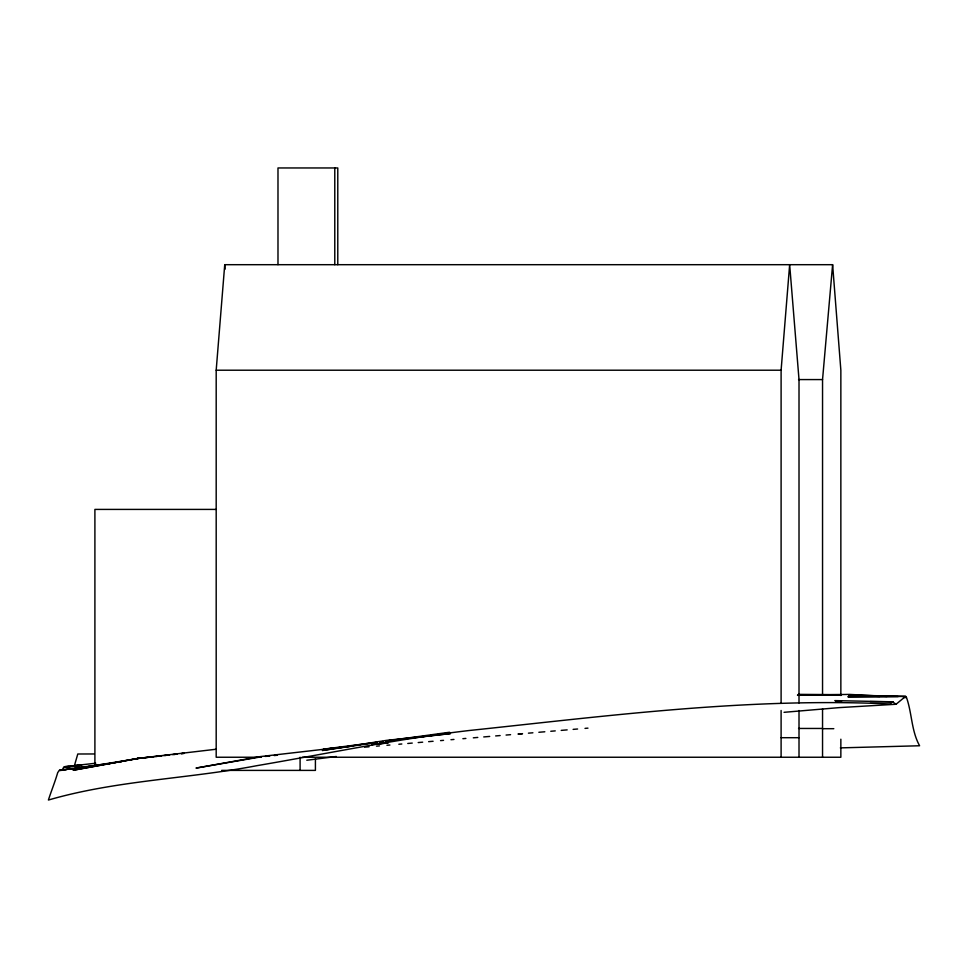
<?xml version="1.0" encoding="UTF-8"?>
<svg xmlns="http://www.w3.org/2000/svg" width="968" height="968" viewBox="0 0 968 968"><rect width="100%" height="100%" fill="white"/><g stroke="black" fill="none" stroke-linecap="round" stroke-linejoin="round"><path stroke-width="1.45" d="M261.348 757.242L216.191 757.242L216.191 370.212L224.733 264.688L832.613 264.688L840.853 370.212L840.853 695.544M781.103 702.913L781.103 370.212L789.658 264.688L799.011 379.577L799.011 702.95M822.546 695.23L822.546 379.577L832.613 264.688M857.612 695.496L848.742 695.109L905.637 696.355L896.041 704.256L839.147 707.62L784.032 712.315M96.594 765.627L59.471 770.262L57.729 772.549C55.031 781.902 51.377 790.747 48.4 800.04C116.269 780.281 187.623 778.95 256.822 765.688C327.414 753.636 397.618 738.862 468.766 730.562C608.678 715.788 749.22 697.311 890.209 704.014L892.46 701.74L896.041 704.256M59.471 770.262L73.653 768.41M74.306 766.027L77.791 753.999L94.053 753.963M62.085 770.056L63.61 767.467L80.102 765.47L63.61 767.467M63.828 767.503L64.711 766.692L95.723 763.232M903.459 697.468L906.411 697.589L905.637 696.355M64.711 766.692L68.534 766.426M260.912 756.867L195.996 768.096L260.041 756.625L341.97 747.187M60.125 770.54L66.986 769.512M69.732 769.1L72.491 768.689M369.57 743.557L322.356 750.478L386.413 740.387L450.459 733.587L403.245 739.032M373.999 742.904L376.951 742.468M379.904 742.033L382.856 741.609L379.831 741.911M97.599 765.531L73.992 768.943L138.049 758.501L152.944 756.831M100.551 765.107L103.503 764.684M106.456 764.26L109.408 763.837M449.588 732.244L385.53 741.065L400.292 739.37M115.083 762.736L74.863 768.06L89.613 766.535M118.06 762.336L121.036 761.949M376.854 742.299L323.227 749.196L335.037 748.058M306.796 760.243L336.307 756.504M65.352 766.91L81.844 764.914L71.487 766.087M155.921 756.492L161.874 755.826M164.862 755.488L169.327 754.992M173.792 754.495L176.769 754.157M181.246 753.661L184.222 753.322M160.785 755.899L137.166 758.513L73.12 770.25L138.049 758.501L137.166 758.513L215.985 749.256M163.737 755.572L169.63 754.919M172.582 754.592L177.011 754.096M181.439 753.612L184.392 753.285M92.565 766.232L96.994 765.773M265.341 756.431L269.769 755.984M274.198 755.548L277.151 755.258M337.977 747.78L342.406 747.356M371.918 744.513L388.156 742.952L371.772 744.452M346.447 746.776L349.424 746.51M398.84 744.247L401.817 743.993M407.77 743.472L412.247 743.085M418.2 742.565L422.665 742.178M428.63 741.657L433.095 741.27M440.549 740.617L443.526 740.351M450.967 739.709L453.956 739.443M528.431 733.163L532.896 732.788M538.861 732.28L544.815 731.772M550.78 731.276L555.245 730.888M561.21 730.392L567.163 729.884M573.116 729.376L577.594 729.001M462.885 738.693L465.874 738.439M473.316 737.822L477.781 737.435M483.746 736.938L489.699 736.43M495.664 735.934L500.129 735.559M506.082 735.051L510.559 734.676M364.573 747.163L369.038 746.788M376.491 746.159L379.468 745.904M386.922 745.275L389.898 745.033M585.011 728.384L587.963 728.142M840.357 747.877L919.6 745.759C911.311 730.828 912.074 713.331 906.508 697.517M797.475 695.254L849.614 694.407L887.051 696.452M797.644 695.314L841.434 694.83M904.765 696.44L847.871 696.766L898.147 696.573M216.191 370.212L781.103 370.212M798.552 379.577L822.546 379.577M215.84 509.41L94.9 509.41L94.9 765.87M798.552 728.456L822.546 728.456M822.546 728.686L833.811 728.686M781.103 737.701L799.011 737.701M302.089 757.242L840.853 757.242L840.853 739.201M221.636 770.395L315.411 770.395L315.411 758.706M798.346 694.371L841.555 694.673M835.662 701.255L841.567 701.316M870.099 701.594L893.331 701.824M834.791 700.614L892.556 701.812M866.493 695.871L879.791 696.452M224.733 264.688L225.096 269.164M822.546 708.818L822.546 757.242M799.011 710.5L799.011 757.242M781.103 710.476L781.103 757.242M337.784 264.7L337.784 167.96L277.985 167.96L277.985 264.651M334.783 167.96L334.783 264.7M300.092 757.242L300.092 770.395M522.478 733.671L518.001 734.046L522.43 733.683"/></g></svg>
